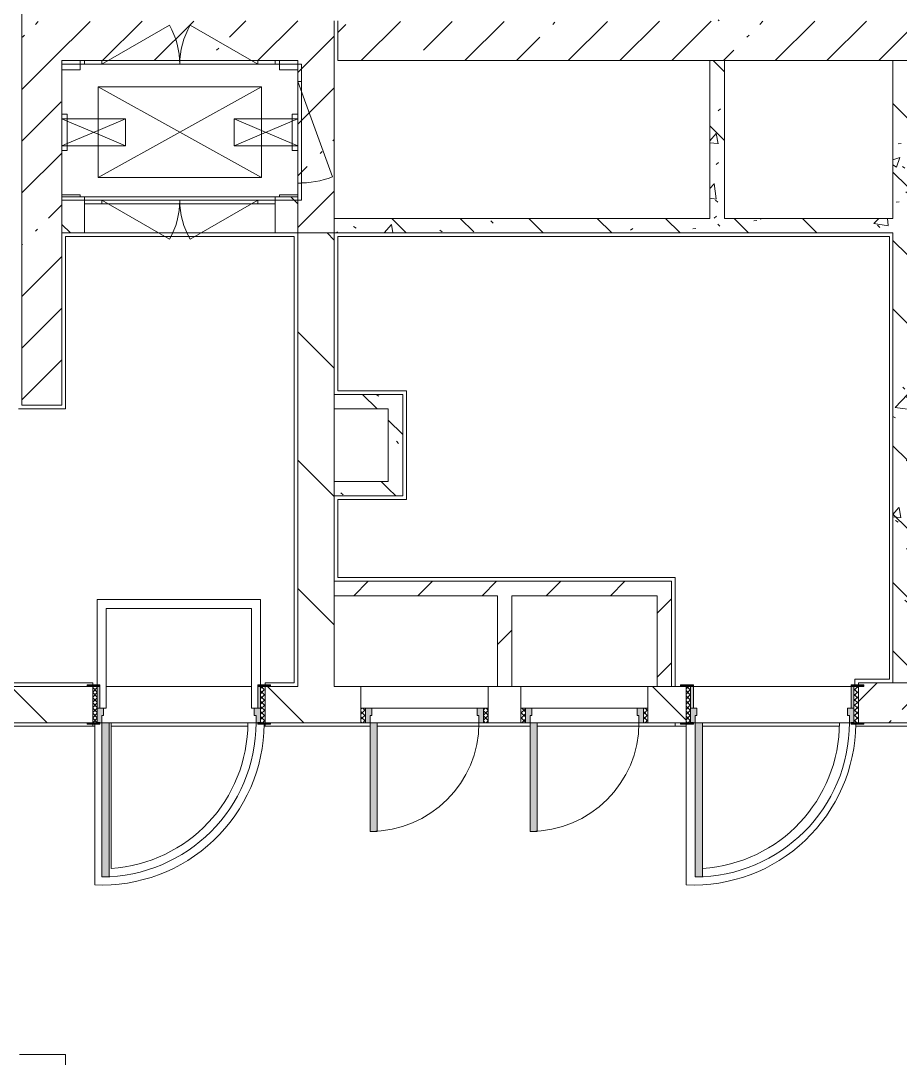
# Model space of a CAD drawing. Header units: millimetres. Extents: x -4005 to 195566, y -8553 to 29000.
# Drawn here: x 145437 to 150283, y 11550 to 17270 of the extents above; entities that cross this region are included whole.
import ezdxf

# ---------------------------------------------------------------- set-up
doc = ezdxf.new("R2010")
doc.units = ezdxf.units.MM
for name, color, linetype, lineweight, true_color in [('A-DOOR-2', 7, 'Continuous', 5, 0xaaaaaa), ('A-DOOR-3', 7, 'Continuous', 5, 0xe2e2e2), ('A-DOOR-FRAM-2', 7, 'Continuous', 5, 0xe2e2e2), ('A-DOOR-FRAM-3', 7, 'Continuous', 5, 0xaaaaaa), ('A-FLOR-2', 7, 'Continuous', 5, 0xaaaaaa), ('I-WALL-8', 7, 'Continuous', 5, 0x787878)]:
    doc.layers.add(name, color=color, linetype=linetype, lineweight=lineweight, true_color=true_color)
for name, color, linetype, lineweight in [('A-GENM-6', 7, 'Continuous', 5), ('A-WALL', 7, 'Continuous', 9), ('I-WALL-6', 7, 'Continuous', 5), ('M-EQPM-2', 7, 'Continuous', 5)]:
    doc.layers.add(name, color=color, linetype=linetype, lineweight=lineweight)
pattern_1 = [(45, (60693.44, 0), (-285.1231, 285.1231), []), (45, (60978.57, 0), (-285.1231, 285.1231), [504.031, -100.806, 16.764, -84.042])]
pattern_2 = [(135, (60693.44, 0), (-353.5534, -353.5534), [])]
pattern_3 = [(135, (60693.44, 0), (-377.1708, -377.1708), [533.4, -88.9, 17.78, -88.9]), (135, (60693.44, 376.94), (-377.1708, -377.1708), []), (50, (60693.44, 0), (637.6445, -55.7866), [66.675, -733.425]), (355, (60693.44, 0), (-123.3494, 668.699), [53.34, -586.74]), (100.451, (60746.6, -4.65), (514.299, 612.908), [56.665, -623.315]), (46.184, (60693.44, 177.8), (948.7764, -147.15), [100.012, -1100.137]), (96.636, (60772.5, 165.5), (830.909, 865.997), [84.998, -934.973]), (351.184, (60693.4, 177.8), (830.918, 865.988), [80.01, -880.11]), (21, (60782.34, 133.35), (530.6506, -357.9283), [66.675, -733.425]), (326, (60782.34, 133.35), (216.308, 644.6585), [53.34, -586.74]), (71.451, (60826.57, 103.5), (746.9596, 286.7243), [56.665, -623.315]), (37.5, (60693.44, 0), (10.81053, 295.9426), [16.764, -562.864, 16.764, -578.866, -588.962]), (37.5, (60693.44, 0), (10.81053, 295.9426), [-1175.258, 16.764, -572.198]), (7.5, (60693.44, 0), (233.8692, 350.6318), [16.764, -322.834, 16.764, -549.529, -224.472]), (7.5, (60693.44, 0), (233.8692, 350.6318), [-905.891, 16.764, -207.708]), (327.5, (60495.2, 0), (474.5678, -20.0513), [16.764, -205.486, 16.764, -676.656, -920.115]), (327.5, (60495.2, 0), (474.5678, -20.0513), [-915.67, 16.764, -903.351]), (317.5, (60406.3, 0), (518.4522, 88.9934), [16.764, -272.161, 16.764, -443.738, -653.415]), (317.5, (60406.3, 0), (518.4522, 88.9934), [-749.427, 16.764, -636.651])]
pattern_4 = [(45, (60693.44, 0), (-176.7767, 176.7767), [])]

# ---------------------------------------------------------------- blocks, each defined once
blk = doc.blocks.new('110_Дверь_СКБ_1Ст_Внутренняя1 - Д-8 950x2100h_охрана-31784688-1_4_1_птичка')
at = {"layer": 'A-DOOR-2'}
h = blk.add_hatch(dxfattribs=at)
h.set_pattern_fill('FP_71', color=256, style=0, pattern_type=2)
h.set_pattern_definition([(135, (1826.41, 164.685), (-14.14214, -14.14214), []), (225, (1826.41, 164.685), (14.14214, -14.14214), [])])
h.paths.add_polyline_path([(487.5, 100), (462.5, 100), (462.5, -100), (487.5, -100)])
at = {"layer": 'A-DOOR-3'}
h = blk.add_hatch(color=256, dxfattribs=at)
h.paths.add_polyline_path([(-422.5, 100), (-437.5, 100), (-437.5, 20), (-402.5, 20), (-402.5, 60), (-412.5, 60), (-412.5, 100)])
h.paths.add_polyline_path([(437.5, 100), (437.5, 60), (427.5, 60), (427.5, 20), (462.5, 20), (462.5, 100)])
at = {"layer": 'A-DOOR-FRAM-2'}
for points in [[(397.5, 950), (397.5, 100), (437.5, 100), (437.5, 950)], [(-457.8, 108), (-492.5, 108), (-492.5, 100), (-422.5, 100), (-422.5, 108), (-442.5, 108)], [(462.5, 108), (447.5, 108), (447.5, 100), (517.5, 100), (517.5, 108), (467.5, 108)], [(-437.5, 20), (-437.5, -100), (-422.5, -100), (-422.5, 20)], [(447.5, 20), (447.5, -100), (462.5, -100), (462.5, 20)], [(-492.5, -100), (-492.5, -108), (-422.5, -108), (-422.5, -100), (-462.5, -100)], [(487.5, -100), (447.5, -100), (447.5, -108), (517.5, -108), (517.5, -100)]]:
    blk.add_hatch(color=256, dxfattribs=at).paths.add_polyline_path(points)
at = {"layer": 'A-DOOR-FRAM-3'}
h = blk.add_hatch(dxfattribs=at)
h.set_pattern_fill('FP_72', color=256, style=0, pattern_type=2)
h.set_pattern_definition([(45, (-296.384, 164.685), (-14.1421, 14.1421), []), (135, (-296.384, 164.685), (-14.1421, -14.1421), [])])
h.paths.add_polyline_path([(-458.5, 100), (-462.5, 100), (-457.8, -100), (-437.5, -100), (-437.5, 100), (-457.8, 100)])
at = {"layer": 'A-DOOR-2'}
for p, q in [((437.5, 950), (397.5, 950)), ((397.5, 950), (397.5, 100)), ((437.5, 100), (437.5, 950)), ((397.5, 100), (437.5, 100))]:
    blk.add_line(p, q, dxfattribs=at)
blk.add_arc((437.5, 100), 850, 90, 180, dxfattribs=at)
at = {"layer": 'A-DOOR-FRAM-3'}
for p, q in [((-422.5, 108), (-492.5, 108)), ((-492.5, 108), (-492.5, 100)), ((-492.5, 100), (-422.5, 100)), ((-437.5, 100), (-462.5, 100)), ((-462.5, 100), (-462.5, -100)), ((-412.5, 100), (-437.5, 100)), ((-437.5, 100), (-437.5, 20)), ((-437.5, -100), (-437.5, 100)), ((-422.5, 100), (-437.5, 100)), ((-437.5, 100), (-437.5, 99)), ((-437.5, 99), (-422.5, 99)), ((-422.5, 100), (-422.5, 108)), ((-422.5, 99), (-422.5, 100)), ((-412.5, 60), (-412.5, 100)), ((-402.5, 60), (-412.5, 60)), ((-402.5, 20), (-402.5, 60)), ((437.5, 60), (427.5, 60)), ((427.5, 60), (427.5, 20)), ((437.5, 100), (437.5, 60)), ((462.5, 100), (437.5, 100)), ((517.5, 108), (447.5, 108)), ((447.5, 108), (447.5, 100)), ((462.5, 100), (447.5, 100)), ((447.5, 100), (447.5, 99)), ((447.5, 100), (517.5, 100)), ((447.5, 99), (462.5, 99)), ((462.5, 20), (462.5, 100)), ((487.5, 100), (462.5, 100)), ((462.5, 100), (462.5, -100)), ((462.5, 99), (462.5, 100)), ((487.5, -100), (487.5, 100)), ((517.5, 100), (517.5, 108)), ((-437.5, 20), (-402.5, 20)), ((-422.5, 20), (-437.5, 20)), ((-437.5, 20), (-437.5, -100)), ((-422.5, -100), (-422.5, 20)), ((427.5, 20), (462.5, 20)), ((462.5, 20), (447.5, 20)), ((447.5, 20), (447.5, -100)), ((462.5, -100), (462.5, 20)), ((-422.5, -100), (-492.5, -100)), ((-492.5, -100), (-492.5, -108)), ((-492.5, -108), (-422.5, -108)), ((-462.5, -100), (-437.5, -100)), ((-437.5, -100), (-422.5, -100)), ((-422.5, -108), (-422.5, -100)), ((447.5, -100), (462.5, -100)), ((517.5, -100), (447.5, -100)), ((447.5, -100), (447.5, -108)), ((447.5, -108), (517.5, -108)), ((462.5, -100), (487.5, -100)), ((517.5, -108), (517.5, -100))]:
    blk.add_line(p, q, dxfattribs=at)
blk = doc.blocks.new('160_Подъемник - 160_Подъемник-23521422-1_4_1_птичка')
at = {"layer": 'A-GENM-6'}
for p, q in [((220, 0), (592.4, 215)), ((220, 0), (592.4, 215)), ((220, 0), (592.4, 215)), ((1080, 0), (707.6, 215)), ((1080, 0), (707.6, 215)), ((1080, 0), (707.6, 215)), ((-20, -95), (-20, 0)), ((-20, 0), (0, 0)), ((0, 0), (0, -95)), ((220, 20), (125, 20)), ((125, 20), (125, 0)), ((220, 20), (125, 20)), ((125, 20), (125, 0)), ((220, 20), (125, 20)), ((125, 20), (125, 0)), ((220, 0), (220, 20)), ((1080, 20), (220, 20)), ((220, 20), (1080, 20)), ((220, 0), (220, 20)), ((1080, 20), (220, 20)), ((220, 20), (1080, 20)), ((220, 0), (220, 20)), ((1080, 20), (220, 20)), ((220, 20), (1080, 20)), ((1080, 0), (1080, 20)), ((1080, 20), (1175, 20)), ((1080, 0), (1080, 20)), ((1080, 20), (1175, 20)), ((1080, 0), (1080, 20)), ((1080, 20), (1175, 20)), ((1175, 20), (1175, 0)), ((1175, 20), (1175, 0)), ((1175, 20), (1175, 0)), ((125, 0), (220, 0)), ((125, 0), (220, 0)), ((125, 0), (220, 0)), ((1175, 0), (1080, 0)), ((1175, 0), (1080, 0)), ((1175, 0), (1080, 0)), ((0, -95), (-20, -95)), ((-20, -95), (-20, -655)), ((-20, -655), (-20, -95)), ((0, -655), (-191.5, -128.8)), ((0, -655), (-20, -655)), ((-20, -655), (-20, -750)), ((0, -750), (0, -655)), ((-20, -750), (0, -750)), ((125, -770), (125, -750)), ((125, -750), (220, -750)), ((125, -770), (125, -750)), ((125, -750), (220, -750)), ((125, -770), (125, -750)), ((125, -750), (220, -750)), ((220, -770), (125, -770)), ((220, -770), (125, -770)), ((220, -770), (125, -770)), ((220, -750), (220, -770)), ((220, -750), (592.4, -965)), ((220, -750), (220, -770)), ((220, -750), (592.4, -965)), ((220, -750), (220, -770)), ((220, -750), (592.4, -965)), ((220, -770), (792, -770)), ((1080, -770), (220, -770)), ((220, -770), (1080, -770)), ((1080, -770), (220, -770)), ((220, -770), (1080, -770)), ((1080, -770), (508, -770)), ((1080, -750), (707.6, -965)), ((1080, -750), (707.6, -965)), ((1080, -750), (707.6, -965)), ((1080, -750), (1080, -770)), ((1175, -750), (1080, -750)), ((1080, -750), (1080, -770)), ((1175, -750), (1080, -750)), ((1080, -750), (1080, -770)), ((1175, -750), (1080, -750)), ((1080, -770), (1175, -770)), ((1080, -770), (1175, -770)), ((1080, -770), (1175, -770)), ((1175, -770), (1175, -750)), ((1175, -770), (1175, -750)), ((1175, -770), (1175, -750))]:
    blk.add_line(p, q, dxfattribs=at)
for centre, radius, start, end in [((220, 0), 430, 0, 30), ((220, 0), 430, 0, 30), ((220, 0), 430, 0, 30), ((1080, 0), 430, 150, 180), ((1080, 0), 430, 150, 180), ((1080, 0), 430, 150, 180), ((0, -655), 560, 90, 110), ((220, -750), 430, 330, 0), ((220, -750), 430, 330, 0), ((220, -750), 430, 330, 0), ((1080, -750), 430, 180, 210), ((1080, -750), 430, 180, 210), ((1080, -750), 430, 180, 210)]:
    blk.add_arc(centre, radius, start, end, dxfattribs=at)
at = {"layer": 'M-EQPM-2'}
for p, q in [((1300, 0), (0, 0)), ((0, 0), (0, -750)), ((1300, -750), (1300, 0)), ((1100, -625), (200, -125)), ((200, -625), (1100, -125)), ((1100, -125), (200, -125)), ((200, -125), (200, -625)), ((1100, -125), (200, -125)), ((200, -125), (200, -625)), ((200, -300), (200, -125)), ((200, -125), (1100, -125)), ((1100, -625), (1100, -125)), ((1100, -625), (1100, -125)), ((1100, -125), (1100, -300)), ((200, -450), (200, -300)), ((1100, -300), (1100, -450)), ((200, -625), (200, -450)), ((1100, -450), (1100, -625)), ((200, -625), (1100, -625)), ((200, -625), (1100, -625)), ((1100, -625), (200, -625)), ((0, -750), (1300, -750))]:
    blk.add_line(p, q, dxfattribs=at)
blk = doc.blocks.new('Закладная деталь приямка - 350_150-20924309-1_4_1_птичка')
at = {"layer": 'M-EQPM-2'}
for p, q in [((-145, 75), (-175, 75)), ((-175, 75), (-145, 75)), ((-145, 62.1), (-175, 75)), ((25, 75), (-145, 75)), ((-145, 75), (25, 75)), ((25, -10.7), (-145, 62.1)), ((175, 75), (25, 75)), ((25, 75), (175, 75)), ((25, 10.7), (175, 75)), ((175, -75), (175, 75)), ((175, -75), (175, 75)), ((-145, -62.1), (25, 10.7)), ((175, -75), (25, -10.7)), ((-175, -75), (-145, -62.1)), ((-175, -75), (-145, -75)), ((-175, -75), (-145, -75)), ((-145, -75), (25, -75)), ((-145, -75), (25, -75)), ((25, -75), (175, -75)), ((25, -75), (175, -75))]:
    blk.add_line(p, q, dxfattribs=at)
blk = doc.blocks.new('Закладная деталь приямка - 350_150-V185-1_4_1_птичка')
at = {"layer": 'M-EQPM-2'}
for p, q in [((-25, 75), (-175, 75)), ((-175, 75), (-175, -75)), ((-175, 75), (-175, -75)), ((-175, 75), (-25, 75)), ((-25, 10.7), (-175, 75)), ((145, 75), (-25, 75)), ((-25, 75), (145, 75)), ((-25, -10.7), (145, 62.1)), ((175, 75), (145, 75)), ((145, 75), (175, 75)), ((145, 62.1), (175, 75)), ((145, -62.1), (-25, 10.7)), ((-175, -75), (-25, -10.7)), ((-175, -75), (-25, -75)), ((-175, -75), (-25, -75)), ((-25, -75), (145, -75)), ((-25, -75), (145, -75)), ((175, -75), (145, -62.1)), ((145, -75), (175, -75)), ((145, -75), (175, -75))]:
    blk.add_line(p, q, dxfattribs=at)
blk = doc.blocks.new('Закладная деталь приямка - 150_100-20924311-1_4_1_птичка')
at = {"layer": 'M-EQPM-2'}
for p, q in [((85070, 16310), (84970, 16310)), ((84970, 16310), (85070, 16310)), ((85070, 16300), (85070, 16310)), ((85070, 16310), (85070, 16300))]:
    blk.add_line(p, q, dxfattribs=at)
blk = doc.blocks.new('Закладная деталь приямка - 150_100-V186-1_4_1_птичка')
at = {"layer": 'M-EQPM-2'}
for p, q in [((86270, 16310), (86170, 16310)), ((86170, 16310), (86270, 16310)), ((86170, 16310), (86170, 16300)), ((86170, 16310), (86170, 16300))]:
    blk.add_line(p, q, dxfattribs=at)
blk = doc.blocks.new('Закладная деталь приямка - 150_100-V187-1_4_1_птичка')
at = {"layer": 'M-EQPM-2'}
for p, q in [((86170, 17000), (86170, 17050)), ((86170, 17000), (86170, 17050)), ((86270, 17000), (86170, 17000)), ((86170, 17000), (86270, 17000))]:
    blk.add_line(p, q, dxfattribs=at)
blk = doc.blocks.new('Закладная деталь приямка - 150_100-V188-1_4_1_птичка')
at = {"layer": 'M-EQPM-2'}
for p, q in [((85070, 17050), (85070, 17000)), ((85070, 17050), (85070, 17000)), ((84970, 17000), (85070, 17000)), ((85070, 17000), (84970, 17000))]:
    blk.add_line(p, q, dxfattribs=at)
blk = doc.blocks.new('Закладная деталь приямка - 200_100-20924312-1_4_1_птичка')
at = {"layer": 'M-EQPM-2'}
for p, q in [((86240, 16755), (86240, 16555)), ((86240, 16555), (86240, 16755)), ((86270, 16755), (86240, 16755)), ((86240, 16755), (86270, 16755)), ((86240, 16555), (86270, 16555)), ((86240, 16555), (86270, 16555))]:
    blk.add_line(p, q, dxfattribs=at)
blk = doc.blocks.new('Закладная деталь приямка - 200_100-V189-1_4_1_птичка')
at = {"layer": 'M-EQPM-2'}
for p, q in [((85000, 16755), (84970, 16755)), ((85000, 16755), (84970, 16755)), ((85000, 16555), (85000, 16755)), ((85000, 16755), (85000, 16555)), ((84970, 16555), (85000, 16555)), ((85000, 16555), (84970, 16555))]:
    blk.add_line(p, q, dxfattribs=at)
blk = doc.blocks.new('110_Дверь_СКБ_1Ст - д-18 700x2100h_Технический шкаф ЭОМ и СС-23257539-1_4_1_птичка')
at = {"layer": 'A-DOOR-2'}
h = blk.add_hatch(dxfattribs=at)
h.set_pattern_fill('FP_93', color=256, style=0, pattern_type=2)
h.set_pattern_definition([(135, (1951.41, 164.685), (-14.14214, -14.14214), []), (225, (1951.41, 164.685), (14.14214, -14.14214), [])])
h.paths.add_polyline_path([(362.5, 100), (337.5, 100), (337.5, 20), (362.5, 20)])
at = {"layer": 'A-DOOR-3'}
h = blk.add_hatch(color=256, dxfattribs=at)
h.paths.add_polyline_path([(-287.5, 100), (-312.5, 100), (-312.5, 20), (-277.5, 20), (-277.5, 60), (-287.5, 60)])
h.paths.add_polyline_path([(312.5, 100), (312.5, 60), (302.5, 60), (302.5, 20), (337.5, 20), (337.5, 100), (322.5, 100)])
at = {"layer": 'A-DOOR-FRAM-2'}
blk.add_hatch(color=256, dxfattribs=at).paths.add_polyline_path([(272.5, 700), (272.5, 100), (312.5, 100), (312.5, 700)])
at = {"layer": 'A-DOOR-FRAM-3'}
h = blk.add_hatch(dxfattribs=at)
h.set_pattern_fill('FP_94', color=256, style=0, pattern_type=2)
h.set_pattern_definition([(45, (-171.384, 164.685), (-14.1421, 14.1421), []), (135, (-171.384, 164.685), (-14.1421, -14.1421), [])])
h.paths.add_polyline_path([(-337.5, 100), (-337.5, 20), (-312.5, 20), (-312.5, 100)])
at = {"layer": 'A-DOOR-2'}
for p, q in [((312.5, 700), (272.5, 700)), ((272.5, 700), (272.5, 100)), ((312.5, 100), (312.5, 700)), ((272.5, 100), (312.5, 100))]:
    blk.add_line(p, q, dxfattribs=at)
blk.add_arc((312.5, 100), 600, 90, 180, dxfattribs=at)
at = {"layer": 'A-DOOR-FRAM-3'}
for p, q in [((-312.5, 100), (-337.5, 100)), ((-337.5, 100), (-337.5, 20)), ((-287.5, 100), (-312.5, 100)), ((-312.5, 100), (-312.5, 20)), ((-312.5, 20), (-312.5, 100)), ((-287.5, 60), (-287.5, 100)), ((-287.5, 100), (272.5, 100)), ((-277.5, 60), (-287.5, 60)), ((-277.5, 20), (-277.5, 60)), ((312.5, 60), (302.5, 60)), ((302.5, 60), (302.5, 20)), ((312.5, 100), (312.5, 60)), ((337.5, 100), (312.5, 100)), ((337.5, 20), (337.5, 100)), ((362.5, 100), (337.5, 100)), ((337.5, 100), (337.5, 20)), ((362.5, 20), (362.5, 100)), ((-337.5, 20), (-312.5, 20)), ((-312.5, 20), (-277.5, 20)), ((302.5, 20), (-277.5, 20)), ((302.5, 20), (337.5, 20)), ((337.5, 20), (362.5, 20))]:
    blk.add_line(p, q, dxfattribs=at)
blk = doc.blocks.new('DOR_Проход в стене_Прямоугольный - 1050x1150 EI30-23344994-1_4_1_птичка')
at = {"layer": 'A-DOOR-2'}
for p, q in [((525, 100), (-525, 100)), ((525, -100), (-525, -100))]:
    blk.add_line(p, q, dxfattribs=at)

msp = doc.modelspace()

# ---------------------------------------------------------------- hatches: boundary and pattern name
at = {"layer": 'I-WALL-6'}
h = msp.add_hatch(dxfattribs=at)
h.set_pattern_fill('FP_153', color=256, style=0, pattern_type=2)
h.set_pattern_definition(pattern_1)
h.paths.add_polyline_path([(146612.5, 17050), (146963.4, 17050), (146963.4, 17270), (145443.4, 17265.7), (145443.4, 17050), (146425.7, 17050)])
h = msp.add_hatch(dxfattribs=at)
h.set_pattern_fill('FP_153', color=256, style=0, pattern_type=2)
h.set_pattern_definition(pattern_1)
h.paths.add_polyline_path([(147163.4, 16100), (147163.4, 17270), (146963.4, 17265.7), (146963.4, 16100)])
h = msp.add_hatch(dxfattribs=at)
h.set_pattern_fill('FP_153', color=256, style=0, pattern_type=2)
h.set_pattern_definition(pattern_1)
h.paths.add_polyline_path([(150343.4, 17050), (153503.4, 17050), (153503.4, 17270), (147183.4, 17265.7), (147183.4, 17050), (150323.4, 17050)])
h = msp.add_hatch(dxfattribs=at)
h.set_pattern_fill('FP_153', color=256, style=0, pattern_type=2)
h.set_pattern_definition(pattern_1)
h.paths.add_polyline_path([(145663.4, 15150), (145663.4, 17050), (145443.4, 17050), (145443.4, 15150), (145491.8, 15150)])
h = msp.add_hatch(dxfattribs=at)
h.set_pattern_fill('FP_171', color=256, style=0, pattern_type=2)
h.set_pattern_definition(pattern_2)
h.paths.add_polyline_path([(145733.4, 16100), (145788.4, 16100), (145788.4, 16300), (145663.4, 16300), (145663.4, 16100), (145717.5, 16100)])
h.paths.add_polyline_path([(146963.4, 16100), (146963.4, 16300), (146838.4, 16300), (146838.4, 16100)])
h = msp.add_hatch(dxfattribs=at)
h.set_pattern_fill('FP_171', color=256, style=0, pattern_type=2)
h.set_pattern_definition(pattern_2)
h.paths.add_polyline_path([(146963.4, 13600), (147163.4, 13600), (147163.4, 16100), (146963.4, 16100), (146963.4, 13620)])
h = msp.add_hatch(dxfattribs=at)
h.set_pattern_fill('FP_170', color=256, style=0, pattern_type=2)
h.set_pattern_definition(pattern_4)
h.paths.add_polyline_path([(148143.4, 14100), (149023.4, 14100), (149023.4, 14180), (147163.4, 14180), (147163.4, 14100), (148063.4, 14100)])
h = msp.add_hatch(dxfattribs=at)
h.set_pattern_fill('FP_170', color=256, style=0, pattern_type=2)
h.set_pattern_definition(pattern_4)
h.paths.add_polyline_path([(148143.4, 13600), (148143.4, 14100), (148063.4, 14100), (148063.4, 13600)])
h = msp.add_hatch(dxfattribs=at)
h.set_pattern_fill('FP_170', color=256, style=0, pattern_type=2)
h.set_pattern_definition(pattern_4)
h.paths.add_polyline_path([(148943.4, 13600), (149023.4, 13600), (149023.4, 14100), (148943.4, 14100), (148943.4, 13640)])
h = msp.add_hatch(dxfattribs=at)
h.set_pattern_fill('FP_153', color=256, style=0, pattern_type=2)
h.set_pattern_definition(pattern_1)
h.paths.add_polyline_path([(153483.4, 13400), (153503.4, 13400), (153503.4, 13620), (152943.4, 13620), (152943.4, 13400), (153117.5, 13400)])
h.paths.add_polyline_path([(150937.1, 13400), (151993.4, 13400), (151993.4, 13620), (150053.4, 13620), (150053.4, 13608), (150083.4, 13608), (150083.4, 13600), (150053.4, 13600), (150053.4, 13400), (150343.4, 13400)])
h = msp.add_hatch(dxfattribs=at)
h.set_pattern_fill('FP_171', color=256, style=0, pattern_type=2)
h.set_pattern_definition(pattern_2)
h.paths.add_polyline_path([(145803.4, 13400), (145833.4, 13400), (145833.4, 13600), (145393.4, 13600), (145393.4, 13400), (145758.3, 13400)])
h.paths.add_polyline_path([(146783.4, 13400), (147311.8, 13400), (147311.8, 13600), (146783.4, 13600)])
h.paths.add_polyline_path([(148904.7, 13400), (149103.4, 13400), (149103.4, 13600), (148893.4, 13600), (148893.4, 13400)])
h.paths.add_polyline_path([(148063.4, 13400), (148193.4, 13400), (148193.4, 13600), (148011.8, 13600), (148011.8, 13400)])
at = {"layer": 'I-WALL-8'}
h = msp.add_hatch(dxfattribs=at)
h.set_pattern_fill('FP_179', color=256, style=0, pattern_type=2)
h.set_pattern_definition(pattern_3)
h.paths.add_polyline_path([(149234.4, 16180), (149314.4, 16183.1), (149314.4, 17050), (149234.4, 17050), (149234.4, 16186.9)])
h.paths.add_polyline_path([(149234.4, 17270), (149314.4, 17270), (149314.4, 19200), (149234.4, 19200), (149234.4, 17290)])
h = msp.add_hatch(dxfattribs=at)
h.set_pattern_fill('FP_179', color=256, style=0, pattern_type=2)
h.set_pattern_definition(pattern_3)
h.paths.add_polyline_path([(150243.4, 13620), (150323.4, 13620), (150323.4, 17050), (150243.4, 17050), (150243.4, 13640)])
h = msp.add_hatch(dxfattribs=at)
h.set_pattern_fill('FP_179', color=256, style=0, pattern_type=2)
h.set_pattern_definition(pattern_3)
h.paths.add_polyline_path([(150243.4, 16100), (150243.4, 16180), (147163.4, 16180), (147163.4, 16100), (150167.5, 16100)])
h = msp.add_hatch(dxfattribs=at)
h.set_pattern_fill('FP_179', color=256, style=0, pattern_type=2)
h.set_pattern_definition(pattern_3)
h.paths.add_polyline_path([(147541.8, 15130), (147541.8, 15210), (147163.4, 15210), (147163.4, 15130), (147461.8, 15130)])
h = msp.add_hatch(dxfattribs=at)
h.set_pattern_fill('FP_179', color=256, style=0, pattern_type=2)
h.set_pattern_definition(pattern_3)
h.paths.add_polyline_path([(147541.8, 14650), (147541.8, 15130), (147461.8, 15130), (147461.8, 14650)])
h = msp.add_hatch(dxfattribs=at)
h.set_pattern_fill('FP_179', color=256, style=0, pattern_type=2)
h.set_pattern_definition(pattern_3)
h.paths.add_polyline_path([(147163.4, 14650), (147461.8, 14650), (147461.8, 14730), (147163.4, 14730)])

# ---------------------------------------------------------------- linework, layer by layer
at = {"layer": 'A-FLOR-2'}
for p, q in [((146943.4, 16080), (145683.4, 16080)), ((145683.4, 16080), (145683.4, 15130)), ((146943.4, 13620), (146943.4, 16080)), ((150223.4, 16080), (147183.4, 16080)), ((147183.4, 16080), (147183.4, 15230)), ((150223.4, 13640), (150223.4, 16080)), ((147183.4, 15230), (147561.8, 15230)), ((147561.8, 15230), (147561.8, 14630)), ((145683.4, 15130), (145423.9, 15130)), ((147561.8, 14630), (147183.4, 14630)), ((147183.4, 14630), (147183.4, 14200)), ((147183.4, 14200), (149043.4, 14200)), ((149043.4, 14200), (149043.4, 13600)), ((145858.4, 14080), (145858.4, 13608)), ((146758.4, 14080), (145858.4, 14080)), ((146758.4, 13608), (146758.4, 14080)), ((145908.4, 13480), (145908.4, 14030)), ((145908.4, 14030), (146708.4, 14030)), ((146708.4, 14030), (146708.4, 13480)), ((131523.4, 13620), (145833.4, 13620)), ((145833.4, 13620), (145833.4, 13608)), ((146783.4, 13608), (146783.4, 13620)), ((146783.4, 13620), (146943.4, 13620)), ((150033.4, 13640), (150223.4, 13640)), ((150033.4, 13608), (150033.4, 13640)), ((145893.4, 13480), (145908.4, 13480)), ((146708.4, 13480), (146723.4, 13480)), ((145833.4, 13392), (145833.4, 13380)), ((145844.5, 13392), (145844.5, 12505.8)), ((145934.5, 13400), (145923.4, 13400)), ((145934.5, 12596.6), (145934.5, 13400)), ((146733.4, 13400), (146688.4, 13400)), ((146783.4, 13380), (146783.4, 13392)), ((149043.4, 13400), (149043.4, 13380)), ((149104.5, 13392), (149104.5, 12505.8)), ((149194.5, 12596.6), (149194.5, 13400)), ((150003.4, 13400), (149948.4, 13400)), ((145844.5, 13380), (143407.4, 13380)), ((145934.5, 13380), (146687.2, 13380)), ((147361.8, 13380), (146777.3, 13380)), ((148243.4, 13380), (147401.8, 13380)), ((149104.5, 13380), (148283.4, 13380)), ((149194.5, 13380), (149947.2, 13380)), ((151991.6, 13380), (150037.3, 13380)), ((145430.4, 11570), (145683.4, 11570)), ((145683.4, 11570), (145683.4, 10620))]:
    msp.add_line(p, q, dxfattribs=at)
for centre, radius, start, end in [((145883.4, 13400), 895, 267.5053, 359.4867), ((145883.4, 13400), 805, 273.6354, 0), ((149143.4, 13400), 895, 267.5053, 359.4867), ((149143.4, 13400), 805, 273.6354, 0)]:
    msp.add_arc(centre, radius, start, end, dxfattribs=at)
at = {"layer": 'A-WALL'}
for p, q in [((149234.4, 17050), (149314.4, 17050)), ((150323.4, 17050), (150243.4, 17050)), ((145663.4, 16300), (145663.4, 16100)), ((146963.4, 16100), (146963.4, 16300)), ((147163.4, 16100), (147163.4, 16180)), ((146963.4, 16100), (147163.4, 16100)), ((147163.4, 15210), (147163.4, 15130)), ((147163.4, 14730), (147163.4, 14650)), ((147163.4, 14180), (147163.4, 14100)), ((150243.4, 13620), (150323.4, 13620)), ((148063.4, 13600), (148143.4, 13600)), ((148943.4, 13600), (149023.4, 13600))]:
    msp.add_line(p, q, dxfattribs=at)
at = {"layer": 'I-WALL-6'}
for p, q in [((145443.4, 20130), (145443.4, 15150)), ((147163.4, 16180), (147163.4, 17270)), ((147183.4, 17270), (147183.4, 17050)), ((145663.4, 17050), (146963.4, 17050)), ((145663.4, 16300), (145663.4, 17050)), ((146963.4, 17050), (146963.4, 16300)), ((147183.4, 17050), (149234.4, 17050)), ((149234.4, 17050), (149234.4, 16180)), ((149314.4, 17050), (150243.4, 17050)), ((149314.4, 16180), (149314.4, 17050)), ((150243.4, 17050), (150243.4, 16180)), ((145663.4, 16300), (146963.4, 16300)), ((145788.4, 16100), (145788.4, 16300)), ((146838.4, 16300), (146838.4, 16100)), ((149234.4, 16180), (147163.4, 16180)), ((150243.4, 16180), (149314.4, 16180)), ((145663.4, 15150), (145663.4, 16100)), ((146963.4, 16100), (145663.4, 16100)), ((146963.4, 16100), (146963.4, 13600)), ((147163.4, 15210), (147163.4, 16100)), ((147163.4, 16100), (150243.4, 16100)), ((150243.4, 16100), (150243.4, 13620)), ((147541.8, 15210), (147163.4, 15210)), ((147541.8, 14650), (147541.8, 15210)), ((145443.4, 15150), (145663.4, 15150)), ((147163.4, 14730), (147163.4, 15130)), ((147163.4, 15130), (147461.8, 15130)), ((147461.8, 15130), (147461.8, 14730)), ((147461.8, 14730), (147163.4, 14730)), ((147163.4, 14180), (147163.4, 14650)), ((147163.4, 14650), (147541.8, 14650)), ((149023.4, 14180), (147163.4, 14180)), ((149023.4, 13600), (149023.4, 14180)), ((147163.4, 13600), (147163.4, 14100)), ((147163.4, 14100), (148063.4, 14100)), ((148063.4, 14100), (148063.4, 13600)), ((148143.4, 14100), (148943.4, 14100)), ((148143.4, 13600), (148143.4, 14100)), ((148943.4, 14100), (148943.4, 13600)), ((150243.4, 13620), (150053.4, 13620)), ((150053.4, 13620), (150053.4, 13608)), ((145803.4, 13600), (131503.4, 13600)), ((145908.4, 13600), (146708.4, 13600)), ((146963.4, 13600), (146813.4, 13600)), ((147163.4, 13600), (148063.4, 13600)), ((147311.8, 13480), (147311.8, 13600)), ((148011.8, 13600), (148011.8, 13480)), ((148143.4, 13600), (148943.4, 13600)), ((148193.4, 13480), (148193.4, 13600)), ((148893.4, 13600), (148893.4, 13480)), ((149073.4, 13600), (149023.4, 13600)), ((149143.4, 13600), (150013.4, 13600)), ((137973.3, 13400), (145803.4, 13400)), ((146688.4, 13400), (145934.5, 13400)), ((146813.4, 13400), (147311.8, 13400)), ((148011.8, 13400), (148193.4, 13400)), ((148893.4, 13400), (149073.4, 13400)), ((149948.4, 13400), (149194.5, 13400)), ((150083.4, 13400), (151963.4, 13400))]:
    msp.add_line(p, q, dxfattribs=at)

# ---------------------------------------------------------------- block references
at = {"layer": 'A-DOOR-2', "rotation": 180}
for name, p in [('DOR_Проход в стене_Прямоугольный - 1050x1150 EI30-23344994-1_4_1_птичка', (146313.4, 16200)), ('110_Дверь_СКБ_1Ст_Внутренняя1 - Д-8 950x2100h_охрана-31784688-1_4_1_птичка', (146320.9, 13500)), ('110_Дверь_СКБ_1Ст_Внутренняя1 - Д-8 950x2100h_охрана-31784688-1_4_1_птичка', (149590.9, 13500)), ('110_Дверь_СКБ_1Ст - д-18 700x2100h_Технический шкаф ЭОМ и СС-23257539-1_4_1_птичка', (147674.3, 13500)), ('110_Дверь_СКБ_1Ст - д-18 700x2100h_Технический шкаф ЭОМ и СС-23257539-1_4_1_птичка', (148555.9, 13500))]:
    msp.add_blockref(name, p, dxfattribs=at)
at = {"layer": 'M-EQPM-2', "rotation": 180}
for name, p in [('160_Подъемник - 160_Подъемник-23521422-1_4_1_птичка', (146963.4, 16280)), ('Закладная деталь приямка - 350_150-V185-1_4_1_птичка', (145838.4, 16655)), ('Закладная деталь приямка - 350_150-20924309-1_4_1_птичка', (146788.4, 16655))]:
    msp.add_blockref(name, p, dxfattribs=at)
at = {"layer": 'M-EQPM-2'}
for name in ['Закладная деталь приямка - 150_100-V188-1_4_1_птичка', 'Закладная деталь приямка - 150_100-V187-1_4_1_птичка', 'Закладная деталь приямка - 200_100-V189-1_4_1_птичка', 'Закладная деталь приямка - 200_100-20924312-1_4_1_птичка', 'Закладная деталь приямка - 150_100-20924311-1_4_1_птичка', 'Закладная деталь приямка - 150_100-V186-1_4_1_птичка']:
    msp.add_blockref(name, (60693.4, 0), dxfattribs=at)

doc.saveas('drawing.dxf')
